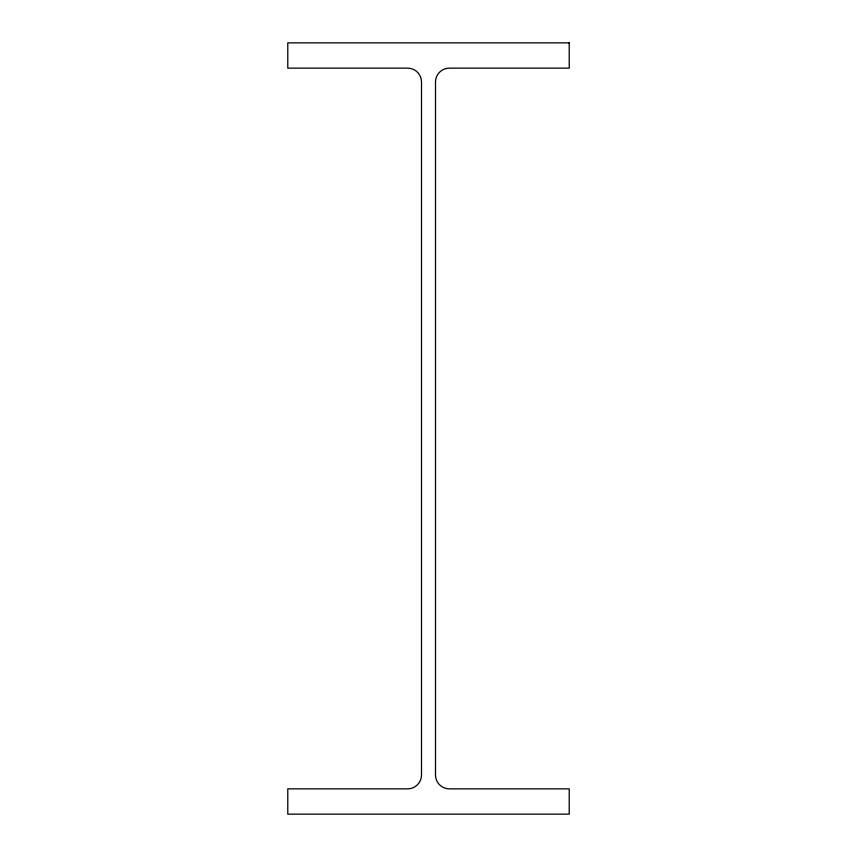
<?xml version="1.0" encoding="UTF-8"?>
<svg xmlns="http://www.w3.org/2000/svg" width="857" height="857" viewBox="0 0 857 857"><rect width="100%" height="100%" fill="white"/><g stroke="black" fill="none" stroke-linecap="round" stroke-linejoin="round"><path stroke-width="1.29" d="M569.219 42.85L287.781 42.85L287.781 68.142L407.611 68.142A13.894 13.894 0 0 1 421.505 82.036L421.505 774.964A13.894 13.894 0 0 1 407.611 788.858L287.781 788.858L287.781 814.15L569.219 814.15L569.219 788.858L449.389 788.858A13.894 13.894 0 0 1 435.495 774.964L435.495 82.036A13.894 13.894 0 0 1 449.389 68.142L569.219 68.142L569.219 42.85"/></g></svg>
